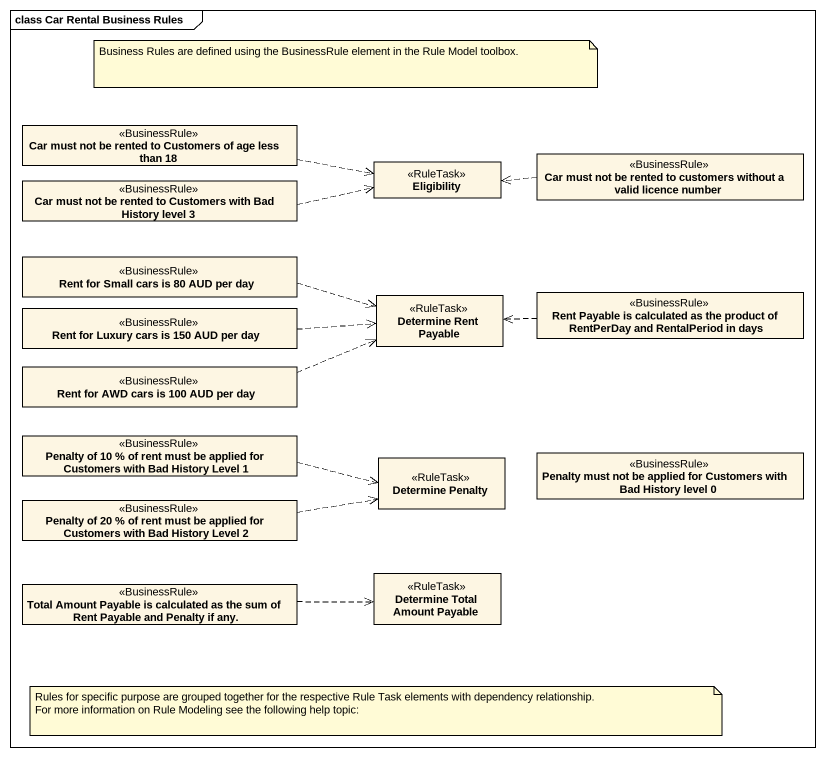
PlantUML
@startuml
mainframe class Car Rental Business Rules
hide circle
hide empty members
class "Car must not be rented to Customers of age less than 18" as Car_must_not_be_rented_to <<BusinessRule>>
class "Car must not be rented to Customers with Bad History level 3" as Car_must_not_be_rented_to_2 <<BusinessRule>>
class Eligibility <<RuleTask>>
class "Car must not be rented to customers without a valid licence number" as Car_must_not_be_rented_to_3 <<BusinessRule>>
class "Rent for Small cars is 80 AUD per day" as Rent_for_Small_cars_is_80 <<BusinessRule>>
class "Rent for Luxury cars is 150 AUD per day" as Rent_for_Luxury_cars_is_150 <<BusinessRule>>
class "Determine Rent Payable" as Determine_Rent_Payable <<RuleTask>>
class "Rent Payable is calculated as the product of RentPerDay and RentalPeriod in days" as Rent_Payable_is_calculated <<BusinessRule>>
class "Rent for AWD cars is 100 AUD per day" as Rent_for_AWD_cars_is_100 <<BusinessRule>>
class "Penalty of 10 % of rent must be applied for Customers with Bad History Level 1" as Penalty_of_10_of_rent_must <<BusinessRule>>
class "Penalty must not be applied for Customers with Bad History level 0" as Penalty_must_not_be_applied <<BusinessRule>>
class "Penalty of 20 % of rent must be applied for Customers with Bad History Level 2" as Penalty_of_20_of_rent_must <<BusinessRule>>
class "Determine Penalty" as Determine_Penalty <<RuleTask>>
class "Total Amount Payable is calculated as the sum of Rent Payable and Penalty if any." as Total_Amount_Payable_is <<BusinessRule>>
class "Determine Total Amount Payable" as Determine_Total_Amount <<RuleTask>>
Car_must_not_be_rented_to .right.> Eligibility
Car_must_not_be_rented_to_2 .right.> Eligibility
Car_must_not_be_rented_to_3 .left.> Eligibility
Rent_for_Small_cars_is_80 .right.> Determine_Rent_Payable
Rent_for_Luxury_cars_is_150 .right.> Determine_Rent_Payable
Rent_Payable_is_calculated .left.> Determine_Rent_Payable
Rent_for_AWD_cars_is_100 .right.> Determine_Rent_Payable
Penalty_of_10_of_rent_must .right.> Determine_Penalty
Penalty_of_20_of_rent_must .right.> Determine_Penalty
Total_Amount_Payable_is .right.> Determine_Total_Amount
note as N1
  Business Rules are defined using the BusinessRule element in the Rule Model toolbox.
end note
note as N2
  Rules for specific purpose are grouped together for the respective Rule Task elements with dependency relationship.
  For more information on Rule Modeling see the following help topic:
end note
@enduml
